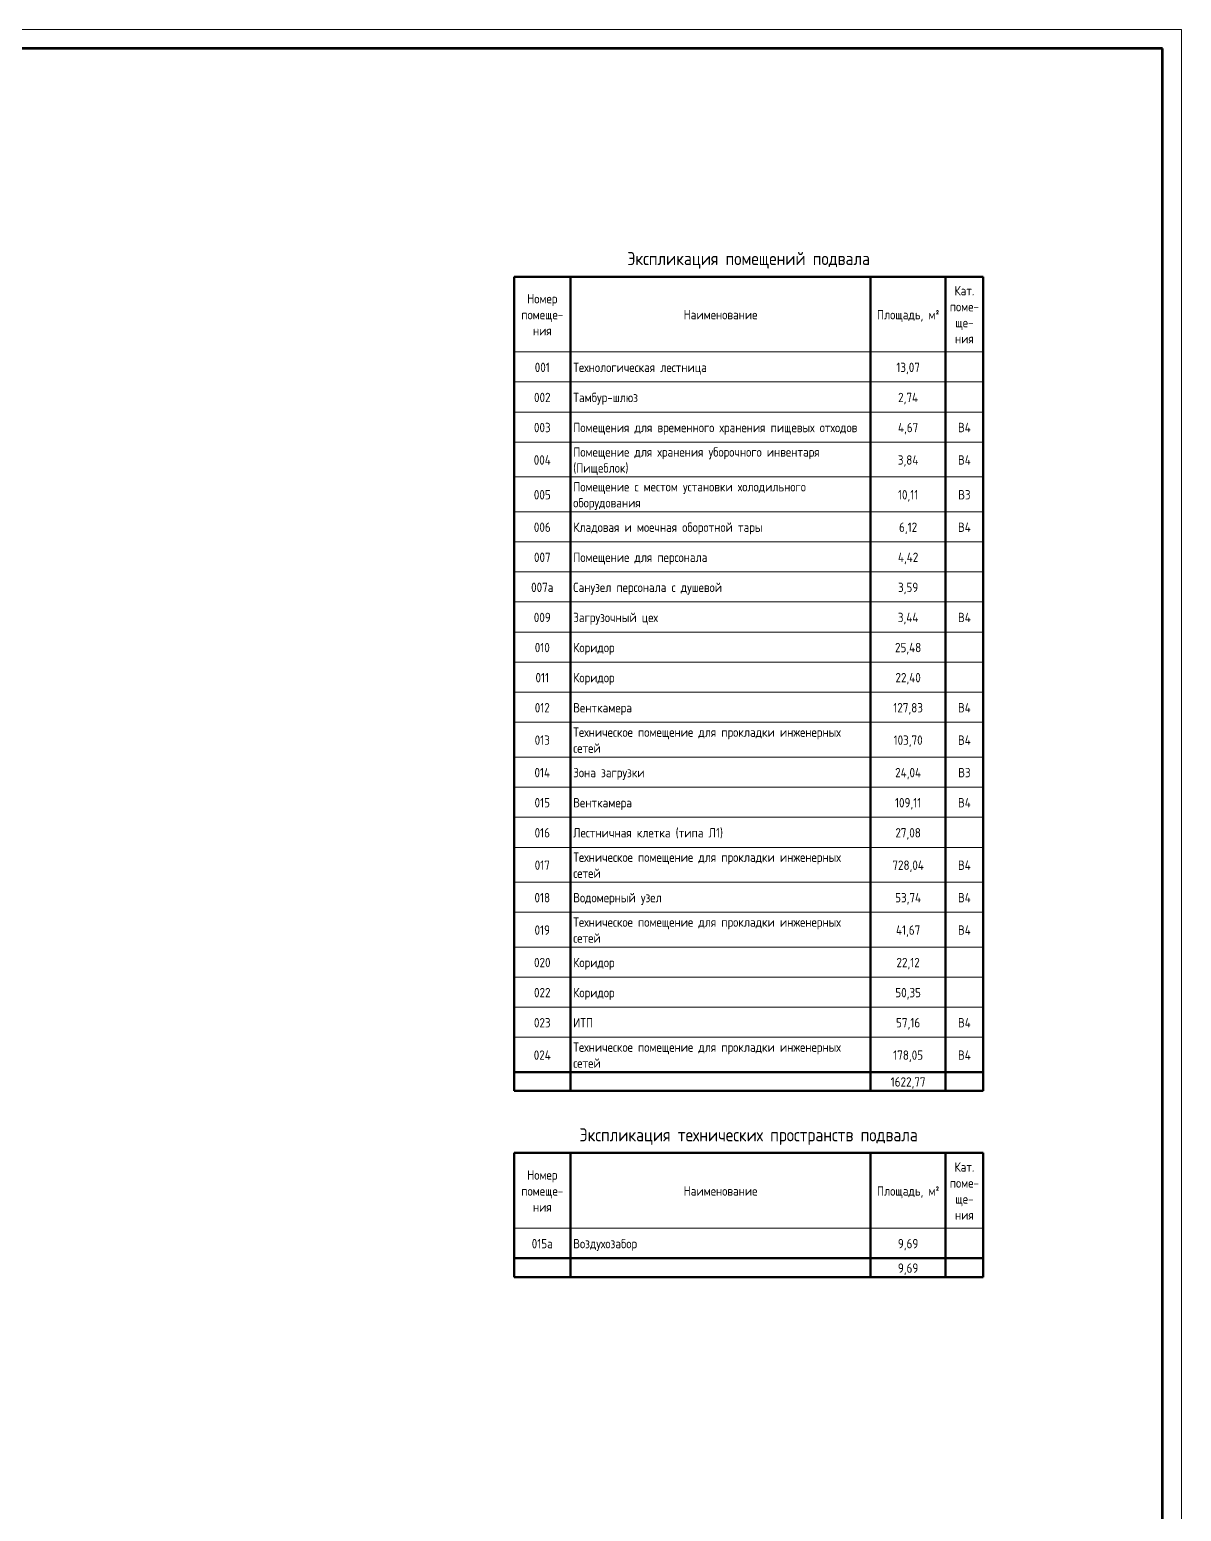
# Model space of a CAD drawing. Header units: millimetres. Extents: x -325553 to 627452, y -28539 to 738858.
# Drawn here: x -170847 to -140152, y 170311 to 209801 of the extents above; entities that cross this region are included whole.
import ezdxf

# ---------------------------------------------------------------- set-up
doc = ezdxf.new("R2010")
doc.units = ezdxf.units.MM
doc.linetypes.add('штриховаяX2', pattern=[1.5, 1, -0.5])
for name, color, linetype, lineweight in [('RC-Линии_связи-Адресные', 5, 'Continuous', 30), ('Графика', 7, 'Continuous', 20), ('Линии', 7, 'Continuous', 9), ('ОФ_рамка', 8, 'Continuous', 60)]:
    doc.layers.add(name, color=color, linetype=linetype, lineweight=lineweight)
doc.styles.add('GOST Common_6', font='', dxfattribs={"width": 0.9, "height": 3.5})
doc.styles.add('GOST Common_7', font='', dxfattribs={"width": 0.9, "height": 2.5})
doc.styles.get('GOST Common_6').set_extended_font_data('GOST type B')
doc.styles.get('GOST Common_7').set_extended_font_data('GOST type B')

# ---------------------------------------------------------------- blocks, each defined once
blk = doc.blocks.new('А0')
at = {"layer": 'ОФ_рамка', "color": 0, "linetype": 'Continuous', "lineweight": 5, "ltscale": 100}
for points in [[(341068, -309617), (222168, -309617)], [(341068, -393717), (341068, -309617)]]:
    blk.add_lwpolyline(points, dxfattribs=at)
at = {"layer": 'ОФ_рамка', "color": 0, "linetype": 'Continuous', "ltscale": 100}
for points in [[(340568, -310117), (224168, -310117)], [(340568, -393217), (340568, -310117)]]:
    blk.add_lwpolyline(points, dxfattribs=at)
blk = doc.blocks.new('подвал')
at = {"layer": 'Линии', "color": 251, "lineweight": 50, "true_color": 0x636466}
for p, q in [((-158675, 32959), (-158675, 30955)), ((-158675, 32959), (-146175, 32959)), ((-157175, 32959), (-157175, 30955)), ((-149175, 32959), (-149175, 30955)), ((-147175, 32959), (-147175, 30955)), ((-146175, 32959), (-146175, 30955)), ((-158675, 30955), (-158675, 30153)), ((-157175, 30955), (-157175, 30153)), ((-149175, 30955), (-149175, 30153)), ((-147175, 30955), (-147175, 30153)), ((-146175, 30955), (-146175, 30153)), ((-158675, 30153), (-158675, 29351)), ((-157175, 30153), (-157175, 29351)), ((-149175, 30153), (-149175, 29351)), ((-147175, 30153), (-147175, 29351)), ((-146175, 30153), (-146175, 29351)), ((-158675, 29351), (-158675, 28549)), ((-157175, 29351), (-157175, 28549)), ((-149175, 29351), (-149175, 28549)), ((-147175, 29351), (-147175, 28549)), ((-146175, 29351), (-146175, 28549)), ((-158675, 28549), (-158675, 27622)), ((-157175, 28549), (-157175, 27622)), ((-149175, 28549), (-149175, 27622)), ((-147175, 28549), (-147175, 27622)), ((-146175, 28549), (-146175, 27622)), ((-158675, 27622), (-158675, 26694)), ((-157175, 27622), (-157175, 26694)), ((-149175, 27622), (-149175, 26694)), ((-147175, 27622), (-147175, 26694)), ((-146175, 27622), (-146175, 26694)), ((-158675, 26694), (-158675, 25893)), ((-157175, 26694), (-157175, 25893)), ((-149175, 26694), (-149175, 25893)), ((-147175, 26694), (-147175, 25893)), ((-146175, 26694), (-146175, 25893)), ((-158675, 25893), (-158675, 25091)), ((-157175, 25893), (-157175, 25091)), ((-149175, 25893), (-149175, 25091)), ((-147175, 25893), (-147175, 25091)), ((-146175, 25893), (-146175, 25091)), ((-158675, 25091), (-158675, 24289)), ((-157175, 25091), (-157175, 24289)), ((-149175, 25091), (-149175, 24289)), ((-147175, 25091), (-147175, 24289)), ((-146175, 25091), (-146175, 24289)), ((-158675, 24289), (-158675, 23487)), ((-157175, 24289), (-157175, 23487)), ((-149175, 24289), (-149175, 23487)), ((-147175, 24289), (-147175, 23487)), ((-146175, 24289), (-146175, 23487)), ((-158675, 23487), (-158675, 22685)), ((-157175, 23487), (-157175, 22685)), ((-149175, 23487), (-149175, 22685)), ((-147175, 23487), (-147175, 22685)), ((-146175, 23487), (-146175, 22685)), ((-158675, 22685), (-158675, 21883)), ((-157175, 22685), (-157175, 21883)), ((-149175, 22685), (-149175, 21883)), ((-147175, 22685), (-147175, 21883)), ((-146175, 22685), (-146175, 21883)), ((-158675, 21883), (-158675, 21082)), ((-157175, 21883), (-157175, 21082)), ((-149175, 21883), (-149175, 21082)), ((-147175, 21883), (-147175, 21082)), ((-146175, 21883), (-146175, 21082)), ((-158675, 21082), (-158675, 20154)), ((-157175, 21082), (-157175, 20154)), ((-149175, 21082), (-149175, 20154)), ((-147175, 21082), (-147175, 20154)), ((-146175, 21082), (-146175, 20154)), ((-158675, 20154), (-158675, 19352)), ((-157175, 20154), (-157175, 19352)), ((-149175, 20154), (-149175, 19352)), ((-147175, 20154), (-147175, 19352)), ((-146175, 20154), (-146175, 19352)), ((-158675, 19352), (-158675, 18551)), ((-157175, 19352), (-157175, 18551)), ((-149175, 19352), (-149175, 18551)), ((-147175, 19352), (-147175, 18551)), ((-146175, 19352), (-146175, 18551)), ((-158675, 18551), (-158675, 17749)), ((-157175, 18551), (-157175, 17749)), ((-149175, 18551), (-149175, 17749)), ((-147175, 18551), (-147175, 17749)), ((-146175, 18551), (-146175, 17749)), ((-158675, 17749), (-158675, 16821)), ((-157175, 17749), (-157175, 16821)), ((-149175, 17749), (-149175, 16821)), ((-147175, 17749), (-147175, 16821)), ((-146175, 17749), (-146175, 16821)), ((-158675, 16821), (-158675, 16020)), ((-157175, 16821), (-157175, 16020)), ((-149175, 16821), (-149175, 16020)), ((-147175, 16821), (-147175, 16020)), ((-146175, 16821), (-146175, 16020)), ((-158675, 16020), (-158675, 15092)), ((-157175, 16020), (-157175, 15092)), ((-149175, 16020), (-149175, 15092)), ((-147175, 16020), (-147175, 15092)), ((-146175, 16020), (-146175, 15092)), ((-158675, 15092), (-158675, 14290)), ((-157175, 15092), (-157175, 14290)), ((-149175, 15092), (-149175, 14290)), ((-147175, 15092), (-147175, 14290)), ((-146175, 15092), (-146175, 14290)), ((-158675, 14290), (-158675, 13489)), ((-157175, 14290), (-157175, 13489)), ((-149175, 14290), (-149175, 13489)), ((-147175, 14290), (-147175, 13489)), ((-146175, 14290), (-146175, 13489)), ((-158675, 13489), (-158675, 12687)), ((-157175, 13489), (-157175, 12687)), ((-149175, 13489), (-149175, 12687)), ((-147175, 13489), (-147175, 12687)), ((-146175, 13489), (-146175, 12687)), ((-158675, 12687), (-158675, 11760)), ((-157175, 12687), (-157175, 11760)), ((-149175, 12687), (-149175, 11760)), ((-147175, 12687), (-147175, 11760)), ((-146175, 12687), (-146175, 11760)), ((-157175, 11760), (-158675, 11760)), ((-158675, 11760), (-158675, 11258)), ((-149175, 11760), (-157175, 11760)), ((-157175, 11760), (-157175, 11258)), ((-147175, 11760), (-149175, 11760)), ((-149175, 11760), (-149175, 11258)), ((-146175, 11760), (-147175, 11760)), ((-147175, 11760), (-147175, 11258)), ((-146175, 11760), (-146175, 11258)), ((-146175, 11760), (-146175, 11258)), ((-157175, 11258), (-158675, 11258)), ((-149175, 11258), (-157175, 11258)), ((-147175, 11258), (-149175, 11258)), ((-146175, 11258), (-147175, 11258)), ((-146175, 11258), (-146175, 11258)), ((-158675, 9605), (-158675, 7600)), ((-158675, 9605), (-146175, 9605)), ((-157175, 9605), (-157175, 7600)), ((-149175, 9605), (-149175, 7600)), ((-147175, 9605), (-147175, 7600)), ((-146175, 9605), (-146175, 7600)), ((-158675, 7600), (-158675, 6798)), ((-157175, 7600), (-157175, 6798)), ((-149175, 7600), (-149175, 6798)), ((-147175, 7600), (-147175, 6798)), ((-146175, 7600), (-146175, 6798)), ((-157175, 6798), (-158675, 6798)), ((-158675, 6798), (-158675, 6297)), ((-149175, 6798), (-157175, 6798)), ((-157175, 6798), (-157175, 6297)), ((-147175, 6798), (-149175, 6798)), ((-149175, 6798), (-149175, 6297)), ((-146175, 6798), (-147175, 6798)), ((-147175, 6798), (-147175, 6297)), ((-146175, 6798), (-146175, 6297)), ((-146175, 6798), (-146175, 6297)), ((-157175, 6297), (-158675, 6297)), ((-149175, 6297), (-157175, 6297)), ((-147175, 6297), (-149175, 6297)), ((-146175, 6297), (-147175, 6297)), ((-146175, 6297), (-146175, 6297))]:
    blk.add_line(p, q, dxfattribs=at)
at = {"layer": 'Линии', "color": 251, "lineweight": 20, "true_color": 0x636466}
for p, q in [((-146175, 32959), (-146175, 30955)), ((-157175, 30955), (-158675, 30955)), ((-149175, 30955), (-157175, 30955)), ((-147175, 30955), (-149175, 30955)), ((-146175, 30955), (-147175, 30955)), ((-157175, 30153), (-158675, 30153)), ((-149175, 30153), (-157175, 30153)), ((-147175, 30153), (-149175, 30153)), ((-146175, 30153), (-147175, 30153)), ((-157175, 29351), (-158675, 29351)), ((-149175, 29351), (-157175, 29351)), ((-147175, 29351), (-149175, 29351)), ((-146175, 29351), (-147175, 29351)), ((-157175, 28549), (-158675, 28549)), ((-149175, 28549), (-157175, 28549)), ((-147175, 28549), (-149175, 28549)), ((-146175, 28549), (-147175, 28549)), ((-157175, 27622), (-158675, 27622)), ((-149175, 27622), (-157175, 27622)), ((-147175, 27622), (-149175, 27622)), ((-146175, 27622), (-147175, 27622)), ((-157175, 26694), (-158675, 26694)), ((-149175, 26694), (-157175, 26694)), ((-147175, 26694), (-149175, 26694)), ((-146175, 26694), (-147175, 26694)), ((-157175, 25893), (-158675, 25893)), ((-149175, 25893), (-157175, 25893)), ((-147175, 25893), (-149175, 25893)), ((-146175, 25893), (-147175, 25893)), ((-157175, 25091), (-158675, 25091)), ((-149175, 25091), (-157175, 25091)), ((-147175, 25091), (-149175, 25091)), ((-146175, 25091), (-147175, 25091)), ((-157175, 24289), (-158675, 24289)), ((-149175, 24289), (-157175, 24289)), ((-147175, 24289), (-149175, 24289)), ((-146175, 24289), (-147175, 24289)), ((-157175, 23487), (-158675, 23487)), ((-149175, 23487), (-157175, 23487)), ((-147175, 23487), (-149175, 23487)), ((-146175, 23487), (-147175, 23487)), ((-157175, 22685), (-158675, 22685)), ((-149175, 22685), (-157175, 22685)), ((-147175, 22685), (-149175, 22685)), ((-146175, 22685), (-147175, 22685)), ((-157175, 21883), (-158675, 21883)), ((-149175, 21883), (-157175, 21883)), ((-147175, 21883), (-149175, 21883)), ((-146175, 21883), (-147175, 21883)), ((-157175, 21082), (-158675, 21082)), ((-149175, 21082), (-157175, 21082)), ((-147175, 21082), (-149175, 21082)), ((-146175, 21082), (-147175, 21082)), ((-157175, 20154), (-158675, 20154)), ((-149175, 20154), (-157175, 20154)), ((-147175, 20154), (-149175, 20154)), ((-146175, 20154), (-147175, 20154)), ((-157175, 19352), (-158675, 19352)), ((-149175, 19352), (-157175, 19352)), ((-147175, 19352), (-149175, 19352)), ((-146175, 19352), (-147175, 19352)), ((-157175, 18551), (-158675, 18551)), ((-149175, 18551), (-157175, 18551)), ((-147175, 18551), (-149175, 18551)), ((-146175, 18551), (-147175, 18551)), ((-157175, 17749), (-158675, 17749)), ((-149175, 17749), (-157175, 17749)), ((-147175, 17749), (-149175, 17749)), ((-146175, 17749), (-147175, 17749)), ((-157175, 16821), (-158675, 16821)), ((-149175, 16821), (-157175, 16821)), ((-147175, 16821), (-149175, 16821)), ((-146175, 16821), (-147175, 16821)), ((-157175, 16020), (-158675, 16020)), ((-149175, 16020), (-157175, 16020)), ((-147175, 16020), (-149175, 16020)), ((-146175, 16020), (-147175, 16020)), ((-157175, 15092), (-158675, 15092)), ((-149175, 15092), (-157175, 15092)), ((-147175, 15092), (-149175, 15092)), ((-146175, 15092), (-147175, 15092)), ((-157175, 14290), (-158675, 14290)), ((-149175, 14290), (-157175, 14290)), ((-147175, 14290), (-149175, 14290)), ((-146175, 14290), (-147175, 14290)), ((-157175, 13489), (-158675, 13489)), ((-149175, 13489), (-157175, 13489)), ((-147175, 13489), (-149175, 13489)), ((-146175, 13489), (-147175, 13489)), ((-157175, 12687), (-158675, 12687)), ((-149175, 12687), (-157175, 12687)), ((-147175, 12687), (-149175, 12687)), ((-146175, 12687), (-147175, 12687)), ((-146175, 9605), (-146175, 7600)), ((-157175, 7600), (-158675, 7600)), ((-149175, 7600), (-157175, 7600)), ((-147175, 7600), (-149175, 7600)), ((-146175, 7600), (-147175, 7600))]:
    blk.add_line(p, q, dxfattribs=at)
at = {"layer": 'Графика', "color": 251, "true_color": 0x636466, "line_spacing_factor": 1.022761}
for s, insert, char_height, width, attachment_point, style in [('Экспликация помещений подвала', (-152425, 33618), 350, 7640.41, 2, 'GOST Common_7'), ('Номер\\Pпомеще-\\Pния', (-157925, 32497), 250, 1418.03, 2, 'GOST Common_6'), ('Кат.\\Pпоме-\\Pще-\\Pния', (-146675, 32710), 250, 962.45, 2, 'GOST Common_6'), ('Наименование', (-153175, 32071), 250, 2353.32, 2, 'GOST Common_6'), ('Площадь, м\\fGOST Common|b0|i0|c238|p34|;\\W.9;²', (-148175, 32071), 250, 2009.37, 2, 'GOST Common_6'), ('001', (-157925, 30667), 250, 509.89, 2, 'GOST Common_6'), ('Технологическая лестница', (-157100, 30667), 250, 4510.53, 1, 'GOST Common_6'), ('13,07', (-148175, 30667), 250, 790.47, 2, 'GOST Common_6'), ('002', (-157925, 29865), 250, 561.18, 2, 'GOST Common_6'), ('Тамбур-шлюз', (-157100, 29865), 250, 2223.58, 1, 'GOST Common_6'), ('2,74', (-148175, 29865), 250, 681.86, 2, 'GOST Common_6'), ('003', (-157925, 29064), 250, 561.18, 2, 'GOST Common_6'), ('Помещения для временного хранения пищевых отходов', (-157100, 29064), 250, 9051.22, 1, 'GOST Common_6'), ('4,67', (-148175, 29064), 250, 681.86, 2, 'GOST Common_6'), ('В4', (-146675, 29064), 250, 428.42, 2, 'GOST Common_6'), ('004', (-157925, 28199), 250, 588.33, 2, 'GOST Common_6'), ('Помещение для хранения уборочного инвентаря\\P(Пищеблок)', (-157100, 28412), 250, 7913.79, 1, 'GOST Common_6'), ('3,84', (-148175, 28199), 250, 681.86, 2, 'GOST Common_6'), ('В4', (-146675, 28199), 250, 428.42, 2, 'GOST Common_6'), ('005', (-157925, 27272), 250, 561.18, 2, 'GOST Common_6'), ('Помещение с местом установки холодильного\\Pоборудования', (-157100, 27485), 250, 7548.72, 1, 'GOST Common_6'), ('10,11', (-148175, 27272), 250, 687.89, 2, 'GOST Common_6'), ('В3', (-146675, 27272), 250, 401.27, 2, 'GOST Common_6'), ('006', (-157925, 26407), 250, 561.18, 2, 'GOST Common_6'), ('Кладовая и моечная оборотной тары', (-157100, 26407), 250, 6097.51, 1, 'GOST Common_6'), ('6,12', (-148175, 26407), 250, 603.41, 2, 'GOST Common_6'), ('В4', (-146675, 26407), 250, 428.42, 2, 'GOST Common_6'), ('007', (-157925, 25605), 250, 561.18, 2, 'GOST Common_6'), ('Помещение для персонала', (-157100, 25605), 250, 4281.23, 1, 'GOST Common_6'), ('4,42', (-148175, 25605), 250, 709.01, 2, 'GOST Common_6'), ('007а', (-157925, 24804), 250, 775.39, 2, 'GOST Common_6'), ('Санузел персонала с душевой', (-157100, 24804), 250, 4845.42, 1, 'GOST Common_6'), ('3,59', (-148175, 24804), 250, 654.71, 2, 'GOST Common_6'), ('009', (-157925, 24002), 250, 561.18, 2, 'GOST Common_6'), ('Загрузочный цех', (-157100, 24002), 250, 2796.83, 1, 'GOST Common_6'), ('3,44', (-148175, 24002), 250, 709.01, 2, 'GOST Common_6'), ('В4', (-146675, 24002), 250, 428.42, 2, 'GOST Common_6'), ('010', (-157925, 23200), 250, 509.89, 2, 'GOST Common_6'), ('Коридор', (-157100, 23200), 250, 1336.56, 1, 'GOST Common_6'), ('25,48', (-148175, 23200), 250, 868.92, 2, 'GOST Common_6'), ('011', (-157925, 22398), 250, 458.6, 2, 'GOST Common_6'), ('Коридор', (-157100, 22398), 250, 1336.56, 1, 'GOST Common_6'), ('22,40', (-148175, 22398), 250, 868.92, 2, 'GOST Common_6'), ('012', (-157925, 21596), 250, 509.89, 2, 'GOST Common_6'), ('Венткамера', (-157100, 21596), 250, 2033.51, 1, 'GOST Common_6'), ('127,83', (-148175, 21596), 250, 977.53, 2, 'GOST Common_6'), ('В4', (-146675, 21596), 250, 428.42, 2, 'GOST Common_6'), ('Техническое помещение для прокладки инженерных\\Pсетей', (-157100, 20945), 250, 8450.83, 1, 'GOST Common_6'), ('013', (-157925, 20732), 250, 509.89, 2, 'GOST Common_6'), ('103,70', (-148175, 20732), 250, 977.53, 2, 'GOST Common_6'), ('В4', (-146675, 20732), 250, 428.42, 2, 'GOST Common_6'), ('014', (-157925, 19867), 250, 537.04, 2, 'GOST Common_6'), ('Зона загрузки', (-157100, 19867), 250, 2383.49, 1, 'GOST Common_6'), ('24,04', (-148175, 19867), 250, 896.07, 2, 'GOST Common_6'), ('В3', (-146675, 19867), 250, 401.27, 2, 'GOST Common_6'), ('015', (-157925, 19065), 250, 509.89, 2, 'GOST Common_6'), ('Венткамера', (-157100, 19065), 250, 2033.51, 1, 'GOST Common_6'), ('109,11', (-148175, 19065), 250, 874.95, 2, 'GOST Common_6'), ('В4', (-146675, 19065), 250, 428.42, 2, 'GOST Common_6'), ('016', (-157925, 18263), 250, 509.89, 2, 'GOST Common_6'), ('Лестничная клетка (типа Л1)', (-157100, 18263), 250, 4836.37, 1, 'GOST Common_6'), ('27,08', (-148175, 18263), 250, 841.76, 2, 'GOST Common_6'), ('017', (-157925, 17399), 250, 509.89, 2, 'GOST Common_6'), ('Техническое помещение для прокладки инженерных\\Pсетей', (-157100, 17612), 250, 8450.83, 1, 'GOST Common_6'), ('728,04', (-148175, 17399), 250, 1055.98, 2, 'GOST Common_6'), ('В4', (-146675, 17399), 250, 428.42, 2, 'GOST Common_6'), ('018', (-157925, 16534), 250, 509.89, 2, 'GOST Common_6'), ('Водомерный узел', (-157100, 16534), 250, 2781.74, 1, 'GOST Common_6'), ('53,74', (-148175, 16534), 250, 868.92, 2, 'GOST Common_6'), ('В4', (-146675, 16534), 250, 428.42, 2, 'GOST Common_6'), ('Техническое помещение для прокладки инженерных\\Pсетей', (-157100, 15883), 250, 8450.83, 1, 'GOST Common_6'), ('019', (-157925, 15670), 250, 509.89, 2, 'GOST Common_6'), ('41,67', (-148175, 15670), 250, 817.63, 2, 'GOST Common_6'), ('В4', (-146675, 15670), 250, 428.42, 2, 'GOST Common_6'), ('020', (-157925, 14805), 250, 561.18, 2, 'GOST Common_6'), ('Коридор', (-157100, 14805), 250, 1336.56, 1, 'GOST Common_6'), ('22,12', (-148175, 14805), 250, 790.47, 2, 'GOST Common_6'), ('022', (-157925, 14003), 250, 561.18, 2, 'GOST Common_6'), ('Коридор', (-157100, 14003), 250, 1336.56, 1, 'GOST Common_6'), ('50,35', (-148175, 14003), 250, 841.76, 2, 'GOST Common_6'), ('023', (-157925, 13201), 250, 561.18, 2, 'GOST Common_6'), ('ИТП', (-157100, 13201), 250, 642.64, 1, 'GOST Common_6'), ('57,16', (-148175, 13201), 250, 790.47, 2, 'GOST Common_6'), ('В4', (-146675, 13201), 250, 428.42, 2, 'GOST Common_6'), ('024', (-157925, 12337), 250, 588.33, 2, 'GOST Common_6'), ('Техническое помещение для прокладки инженерных\\Pсетей', (-157100, 12550), 250, 8450.83, 1, 'GOST Common_6'), ('178,05', (-148175, 12337), 250, 977.53, 2, 'GOST Common_6'), ('В4', (-146675, 12337), 250, 428.42, 2, 'GOST Common_6'), ('1622,77', (-148175, 11623), 250, 1164.59, 2, 'GOST Common_6'), ('Экспликация технических пространств подвала', (-152425, 10264), 350, 11188.2, 2, 'GOST Common_7'), ('Номер\\Pпомеще-\\Pния', (-157925, 9142), 250, 1418.03, 2, 'GOST Common_6'), ('Кат.\\Pпоме-\\Pще-\\Pния', (-146675, 9355), 250, 962.45, 2, 'GOST Common_6'), ('Наименование', (-153175, 8716), 250, 2353.32, 2, 'GOST Common_6'), ('Площадь, м\\fGOST Common|b0|i0|c238|p34|;\\W.9;²', (-148175, 8716), 250, 2009.37, 2, 'GOST Common_6'), ('015а', (-157925, 7313), 250, 724.1, 2, 'GOST Common_6'), ('Воздухозабор', (-157100, 7313), 250, 2274.87, 1, 'GOST Common_6'), ('9,69', (-148175, 7313), 250, 654.71, 2, 'GOST Common_6'), ('9,69', (-148175, 6661), 250, 654.71, 2, 'GOST Common_6')]:
    blk.add_mtext(s, dxfattribs=dict(at, insert=insert, char_height=char_height, width=width, attachment_point=attachment_point, style=style))

msp = doc.modelspace()

# ---------------------------------------------------------------- block references
at = {"layer": 'RC-Линии_связи-Адресные', "color": 92, "linetype": 'штриховаяX2', "ltscale": 2}
msp.add_blockref('подвал', (740.6, 170258), dxfattribs=at)
at = {"layer": 'ОФ_рамка', "color": 0, "lineweight": -2}
msp.add_blockref('А0', (-481220.1, 519418.2), dxfattribs=at)

doc.saveas('drawing.dxf')
